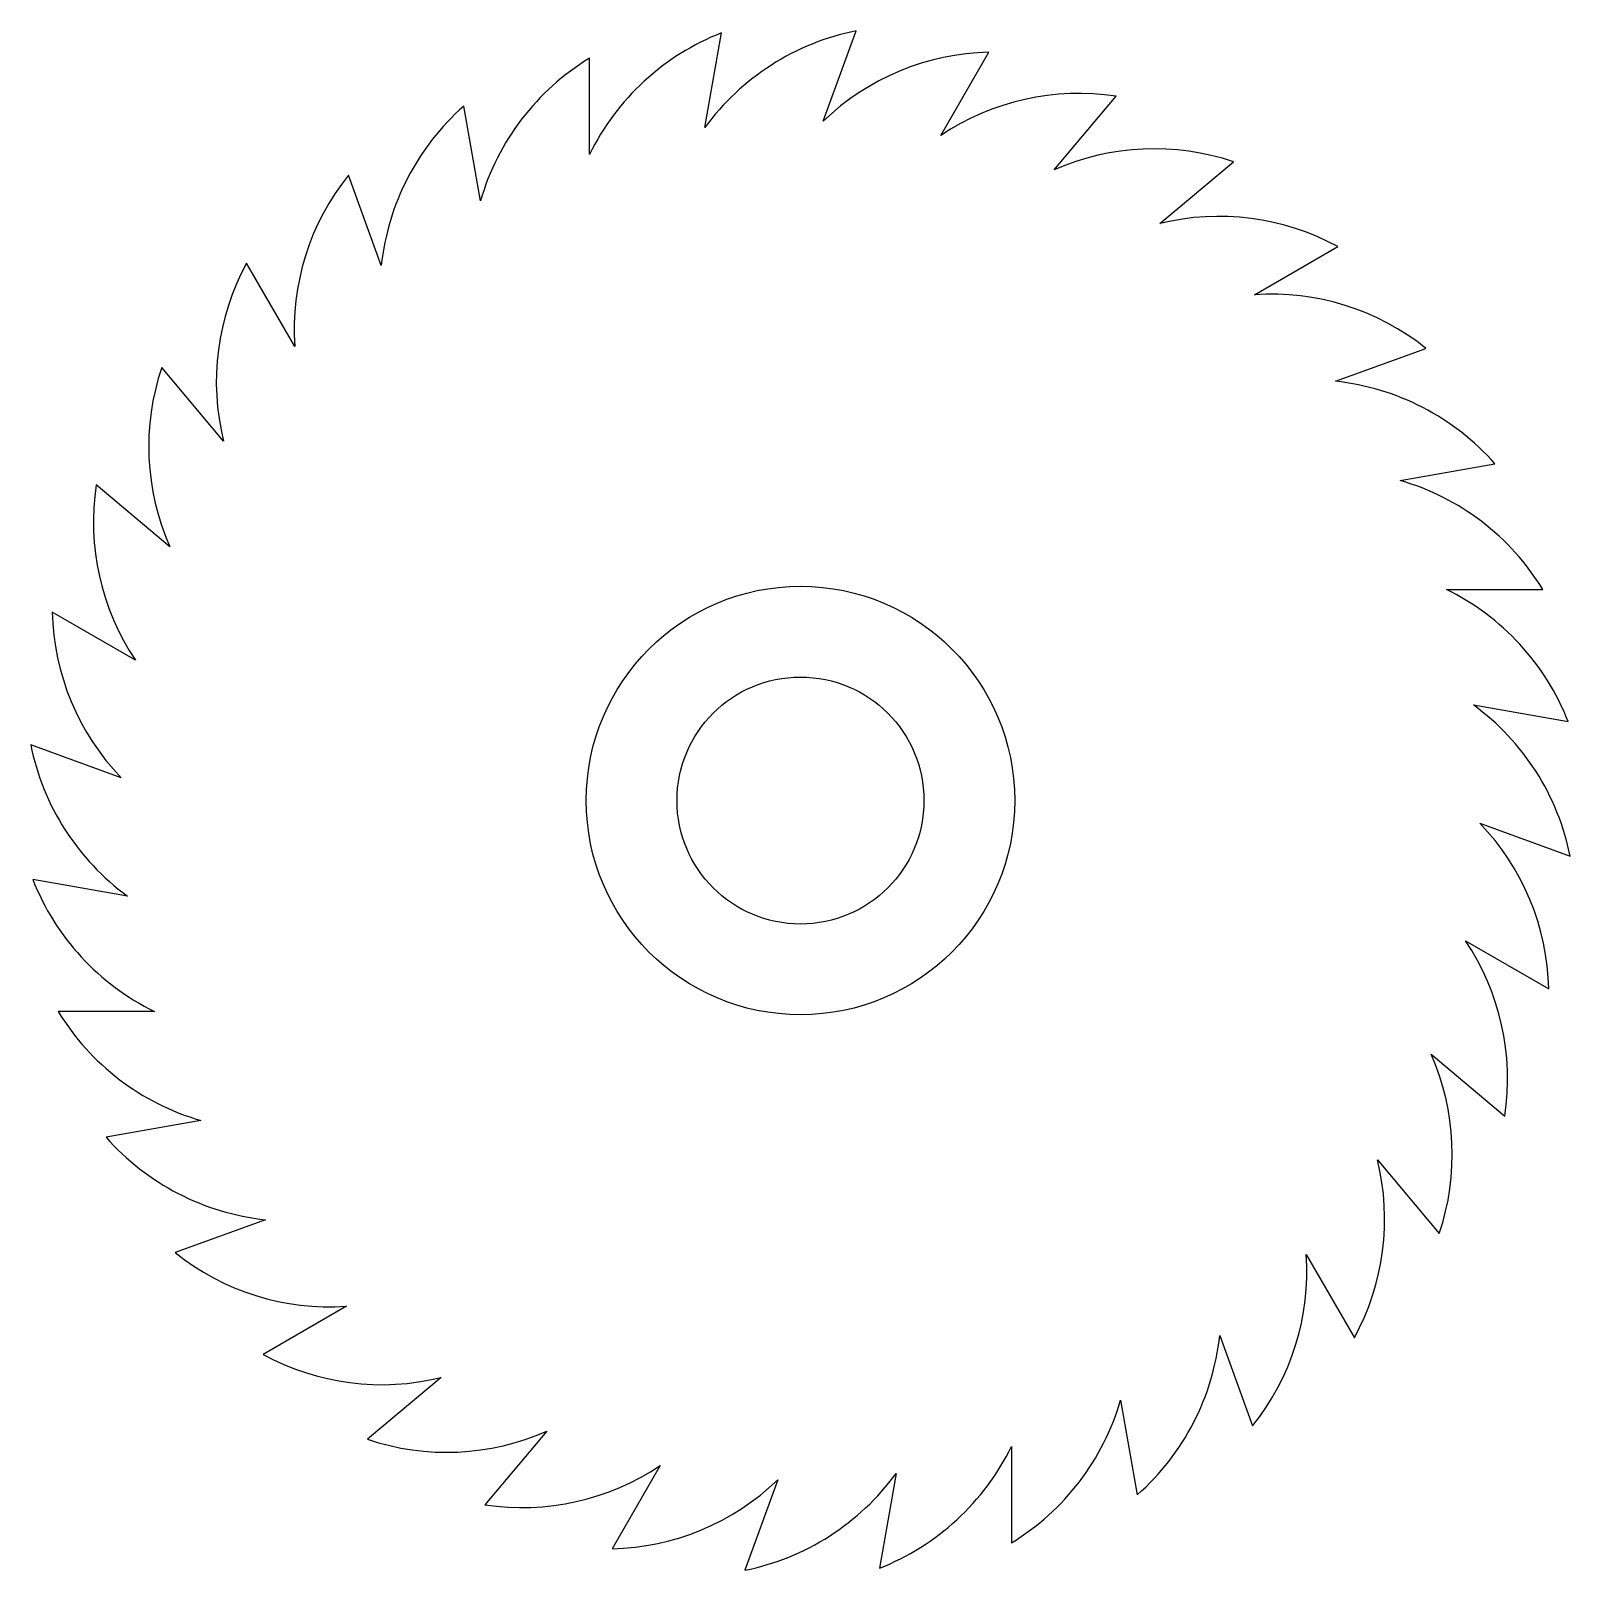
# Model space of a CAD drawing. Header units: millimetres. Extents: x 3430 to 3679, y 1401 to 1650.
import ezdxf

# ---------------------------------------------------------------- set-up
doc = ezdxf.new("R2010")
doc.units = ezdxf.units.MM

msp = doc.modelspace()

# ---------------------------------------------------------------- linework, layer by layer
for p, q in [((3539.04, 1634.57), (3541.75, 1649.91)), ((3558.21, 1635.6), (3563.53, 1650.24)), ((3520.35, 1630.22), (3520.35, 1645.8)), ((3577.26, 1633.29), (3585.05, 1646.78)), ((3595.62, 1627.7), (3605.63, 1639.64)), ((3502.7, 1622.7), (3499.99, 1638.04)), ((3612.73, 1619.02), (3624.66, 1629.03)), ((3486.62, 1612.22), (3481.29, 1626.86)), ((3628.07, 1607.49), (3641.57, 1615.28)), ((3472.6, 1599.11), (3464.81, 1612.61)), ((3641.18, 1593.47), (3655.82, 1598.8)), ((3461.07, 1583.77), (3451.06, 1595.71)), ((3651.66, 1577.39), (3667, 1580.1)), ((3452.38, 1566.66), (3440.45, 1576.67)), ((3659.18, 1559.74), (3674.76, 1559.74)), ((3446.8, 1548.3), (3433.31, 1556.09)), ((3663.53, 1541.04), (3678.87, 1538.34)), ((3444.49, 1529.25), (3429.85, 1534.58)), ((3664.56, 1521.88), (3679.2, 1516.55)), ((3445.52, 1510.08), (3430.18, 1512.79)), ((3662.25, 1502.83), (3675.74, 1495.04)), ((3449.86, 1491.39), (3434.28, 1491.39)), ((3656.66, 1484.47), (3668.6, 1474.45)), ((3457.39, 1473.74), (3442.05, 1471.03)), ((3647.97, 1467.36), (3657.99, 1455.42)), ((3467.86, 1457.66), (3453.22, 1452.33)), ((3636.45, 1452.01), (3644.24, 1438.52)), ((3480.97, 1443.64), (3467.48, 1435.85)), ((3622.43, 1438.91), (3627.76, 1424.27)), ((3496.32, 1432.11), (3484.38, 1422.1)), ((3606.35, 1428.43), (3609.06, 1413.09)), ((3513.43, 1423.43), (3503.41, 1411.49)), ((3588.7, 1420.91), (3588.7, 1405.33)), ((3531.79, 1417.84), (3524, 1404.35)), ((3570, 1416.56), (3567.3, 1401.22)), ((3550.84, 1415.53), (3545.51, 1400.89))]:
    msp.add_line(p, q)
for radius in [34.7, 20]:
    msp.add_circle((3554.52, 1525.56), radius)
for centre, start, end in [((3556.35, 1612.56), 111.3581, 153.8728), ((3571.43, 1610.92), 101.3581, 143.8728), ((3541.22, 1611.56), 121.3581, 163.8728), ((3586, 1606.69), 91.3581, 133.8728), ((3599.61, 1599.99), 81.3581, 123.8728), ((3526.49, 1607.94), 131.3581, 173.8728), ((3611.85, 1591.03), 71.3581, 113.8728), ((3512.61, 1601.82), 141.3581, 183.8728), ((3622.34, 1580.08), 61.3581, 103.8728), ((3500, 1593.39), 151.3581, 193.8728), ((3630.78, 1567.48), 51.3581, 93.8728), ((3489.05, 1582.89), 161.3581, 203.8728), ((3636.9, 1553.6), 41.3581, 83.8728), ((3480.09, 1570.65), 171.3581, 213.8728), ((3640.52, 1538.87), 31.3581, 73.8728), ((3641.52, 1523.73), 21.3581, 63.8728), ((3473.4, 1557.04), 181.3581, 223.8728), ((3639.88, 1508.65), 11.3581, 53.8728), ((3469.16, 1542.47), 191.3581, 233.8728), ((3635.65, 1494.09), 1.3581, 43.8728), ((3467.52, 1527.39), 201.3581, 243.8728), ((3628.95, 1480.48), 351.3581, 33.8728), ((3468.53, 1512.26), 211.3581, 253.8728), ((3619.99, 1468.24), 341.3581, 23.8728), ((3472.14, 1497.53), 221.3581, 263.8728), ((3609.04, 1457.74), 331.3581, 13.8728), ((3478.26, 1483.65), 231.3581, 273.8728), ((3596.44, 1449.31), 321.3581, 3.8728), ((3582.56, 1443.19), 311.3581, 353.8728), ((3486.7, 1471.04), 241.3581, 283.8728), ((3567.83, 1439.57), 301.3581, 343.8728), ((3497.2, 1460.09), 251.3581, 293.8728), ((3552.69, 1438.56), 291.3581, 333.8728), ((3509.44, 1451.14), 261.3581, 303.8728), ((3537.61, 1440.2), 281.3581, 323.8728), ((3523.05, 1444.44), 271.3581, 313.8728)]:
    msp.add_arc(centre, 40.1, start, end)

doc.saveas('drawing.dxf')
